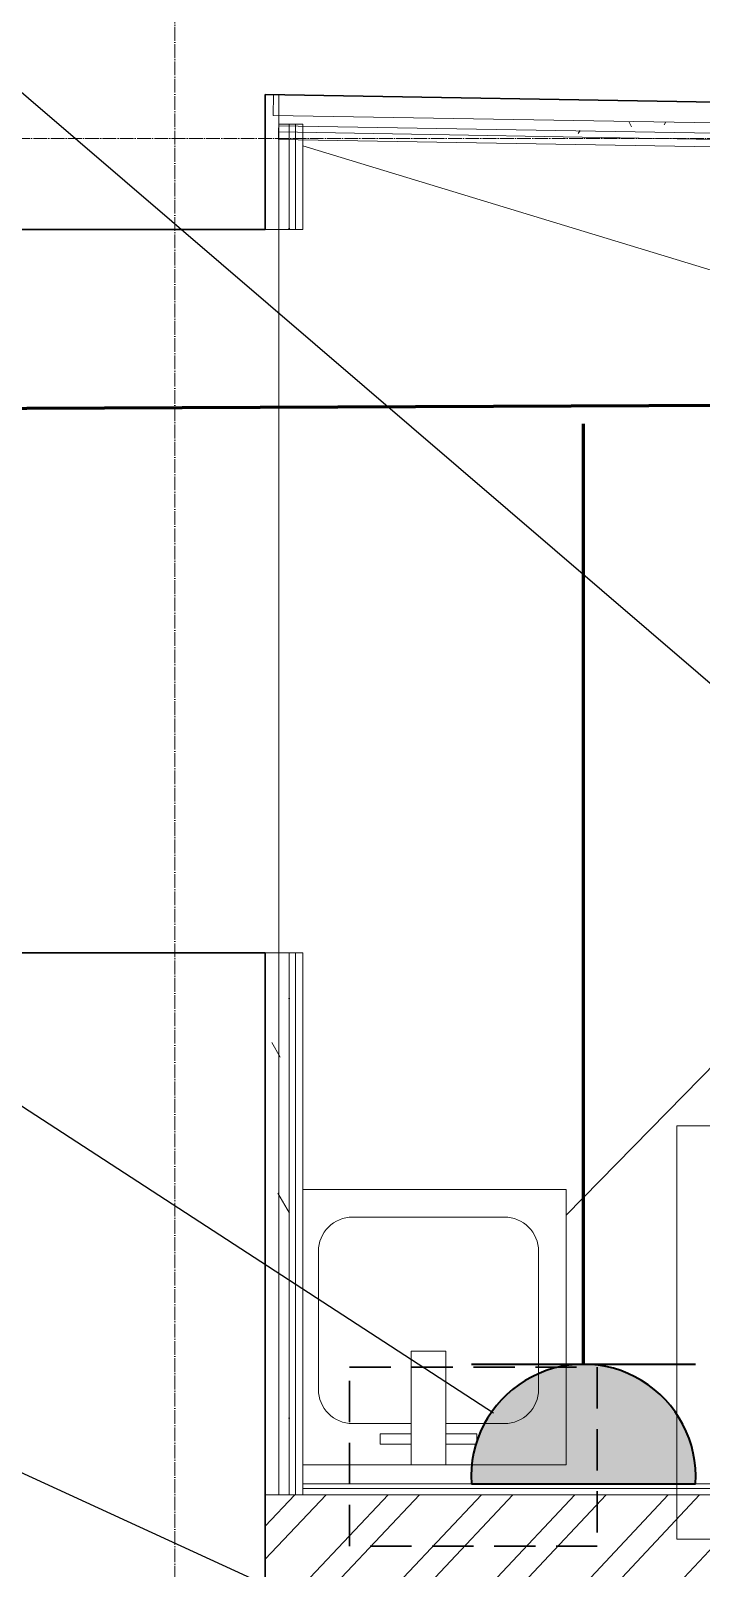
# Model space of a CAD drawing. Header units: millimetres. Extents: x -32 to 417638015, y -35 to 175284279.
# Drawn here: x 416313396 to 416314370, y 175266169 to 175268401 of the extents above; entities that cross this region are included whole.
import ezdxf
from ezdxf.enums import TextEntityAlignment as Align

# ---------------------------------------------------------------- set-up
doc = ezdxf.new("R2010")
doc.units = ezdxf.units.MM
doc.linetypes.add('ADSK_Линия сетки', pattern=[25, 20, -2.5, 0, -2.5])
doc.linetypes.add('ADSK_Штрих_ш3 п1_5', pattern=[4.5, 3, -1.5])
for name, color, linetype, lineweight in [('.', 7, 'Continuous', 40), ('_ЭМ_гофра', 5, 'Continuous', 60), ('_ЭМ_ТХ_пищеблок', 7, 'Continuous', 30), ('Атрибут', 7, 'Continuous', 5), ('Оборудование', 7, 'Continuous', 18), ('Оси', 253, 'Continuous', 9), ('Перекрытие', 7, 'Continuous', 18), ('Сантехника', 7, 'Continuous', 18), ('Стены внутренние', 7, 'Continuous', 18), ('Стены несущие', 7, 'Continuous', 30), ('Стены отделка', 7, 'Continuous', 30), ('Стены штриховка', 7, 'Continuous', 9), ('ШТРИХОВКА', 252, 'Continuous', 15), ('ЭМ', 5, 'Continuous', 40), ('ЭО', 94, 'Continuous', 30)]:
    doc.layers.add(name, color=color, linetype=linetype, lineweight=lineweight)
doc.layers.add('PDF __ЭМ_Надписи', color=7, linetype='Continuous')
doc.layers.add('ЭОМ_Лотки рабочие', color=5, linetype='Continuous')
doc.styles.add('ISOCPEUR', font='isocpeur.ttf', dxfattribs={"width": 0.85, "height": 274.9999999999997})
pattern_1 = [(0, (557.2005734382547, 188.9018102923583), (406.4, 101.6), [33.528, -271.272, 33.528, -271.272, -1625.6]), (0, (557.2005734382547, 188.9018102923583), (406.4, 101.6), [-609.6, 33.528, -576.072, 33.528, -271.272, -711.2]), (0, (557.2005734382547, 188.9018102923583), (406.4, 101.6), [-1524, 33.528, -169.672, 33.528, -474.472]), (120, (709.6005734382488, 239.7018102923575), (-291.1881810244989, 301.1527240979959), [33.52799999999996, -271.2719999999997, 33.52799999999996, -271.2719999999997, -1625.599999999999]), (120, (709.6005734382488, 239.7018102923575), (-291.1881810244989, 301.1527240979959), [-609.5999999999995, 33.52799999999996, -576.0719999999994, 33.52799999999996, -271.2719999999997, -711.1999999999995]), (120, (709.6005734382488, 239.7018102923575), (-291.1881810244989, 301.1527240979959), [-1523.999999999999, 33.52799999999996, -169.6719999999999, 33.52799999999996, -474.4719999999997]), (240, (760.4005734382372, 442.9018102923583), (-115.2118189755009, -402.7527240979958), [33.528, -271.272, 33.528, -271.272, -1625.6]), (240, (760.4005734382372, 442.9018102923583), (-115.2118189755009, -402.7527240979958), [-609.6, 33.528, -576.072, 33.528, -271.272, -711.2]), (240, (760.4005734382372, 442.9018102923583), (-115.2118189755009, -402.7527240979958), [-1524, 33.528, -169.672, 33.528, -474.472])]

# ---------------------------------------------------------------- blocks, each defined once
blk = doc.blocks.new('_ЭМ_ТХ_Пищеблок')
at = {"layer": 'Оборудование', "color": 8, "linetype": 'ADSK_Штрих_ш3 п1_5', "lineweight": 30, "ltscale": 20}
for p, q in [((55603.98142207105, 36656.42466372368), (55603.98142207105, 36916.42466372368)), ((55603.98142207105, 36916.42466372368), (55963.98142207105, 36916.42466372368)), ((55963.98142207105, 36916.42466372368), (55963.98142207105, 36656.42466372368)), ((55963.98142207105, 36656.42466372368), (55603.98142207105, 36656.42466372368))]:
    blk.add_line(p, q, dxfattribs=at)
at = {"layer": 'Оборудование', "color": 8}
blk.add_lwpolyline([(56079.54569158069, 37266.90521331184), (56079.54569158069, 36666.90521331184), (57079.54569158069, 36666.90521331184), (57079.54569158069, 37266.90521331184), (56079.54569158069, 37266.90521331184)], dxfattribs=at)
at = {"layer": 'Атрибут', "color": 8, "style": 'ISOCPEUR', "width": 0.85}
blk.add_attdef('№_ПОЗИЦИИ', text='', height=150, rotation=90, dxfattribs=at).set_placement((58331.67525722168, 39155.16258932042), align=Align.MIDDLE_CENTER)
blk = doc.blocks.new('ТХ пищеблок....')
at = {"layer": 'Оборудование', "color": 8, "linetype": 'ADSK_Штрих_ш3 п1_5', "lineweight": 30, "ltscale": 20}
for p, q in [((2938.689773314167, 21324.28200531763), (2938.689773314167, 21584.28200531763)), ((2938.689773314167, 21584.28200531763), (3298.689773314167, 21584.28200531763)), ((3298.689773314167, 21584.28200531763), (3298.689773314167, 21324.28200531763)), ((3298.689773314167, 21324.28200531763), (2938.689773314167, 21324.28200531763))]:
    blk.add_line(p, q, dxfattribs=at)
at = {"layer": 'Оборудование', "color": 8}
blk.add_lwpolyline([(3414.254042823799, 21934.76255490578), (3414.254042823799, 21334.76255490578), (4414.254042823799, 21334.76255490578), (4414.254042823799, 21934.76255490578), (3414.254042823799, 21934.76255490578)], dxfattribs=at)
blk = doc.blocks.new('1 этаж')
at = {"layer": 'Стены внутренние', "lineweight": 9}
h = blk.add_hatch(dxfattribs=at)
h.set_pattern_fill('FP_12', color=8, style=0, pattern_type=2)
h.set_pattern_definition(pattern_1)
h.paths.add_polyline_path([(51843.63114766552, 36713.80736771814), (51843.82744670555, 36728.80619294335), (49558.08537243761, 36767.4654484433), (49558.08537243845, 36752.46330316947), (51809.29923350876, 36714.38803088924)])
h = blk.add_hatch(dxfattribs=at)
h.set_pattern_fill('FP_12', color=8, style=0, pattern_type=2)
h.set_pattern_definition(pattern_1)
h.paths.add_polyline_path([(49558.08537243845, 34694.6817069247), (49565.58537243848, 34694.68170692472), (49565.58537243848, 34701.08170692476), (49573.08537243842, 34701.08170692476), (49573.08537243842, 35551.90181029224), (49558.08537243845, 35551.90181029224), (49558.08537243845, 34701.08170692476)])
h.paths.add_polyline_path([(49573.08537243842, 36601.90181029224), (49573.08537243842, 36732.20674452448), (49558.08537243845, 36732.46044280435), (49558.08537243845, 36601.90181029233)])
at = {"layer": 'Стены штриховка'}
h = blk.add_hatch(dxfattribs=at)
h.set_pattern_fill('ANSI32', color=8, scale=10)
h.set_pattern_definition([(45, (-31496.66335460375, 188.9018102923583), (-67.35192090801866, 67.35192090801866), []), (45, (-31451.76205460375, 188.9018102923583), (-67.35192090801866, 67.35192090801866), [])])
h.paths.add_polyline_path([(52009.72744670551, 36756.00458051563), (51889.72744670551, 36758.03416675469), (51889.72744670551, 33327.30453593125), (52009.72744670551, 33327.30453593125)])
h.paths.add_polyline_path([(51889.72744670551, 34752.83762857817), (51882.77834950708, 34765.18170692473), (49538.08537243839, 34765.18170692473), (49538.08537243839, 34645.18170692473), (51889.72744670551, 34645.18170692473)])
h.paths.add_polyline_path([(51889.72744670551, 34495.1817069247), (49538.08537243839, 34495.18170692475), (49538.08537243839, 34375.1817069247), (51889.72744670551, 34375.1817069247)])
at = {"layer": 'Оси', "color": 8, "linetype": 'ADSK_Линия сетки'}
for p, q in [((49406.76592647671, -4162.595295516368), (49406.76592647678, 44411.90026894388)), ((-9557.527964694336, 36733.90181029197), (56672.20057343828, 36733.90181029175))]:
    blk.add_line(p, q, dxfattribs=at)
at = {"layer": 'Перекрытие', "color": 8}
for p, q in [((49593.08537243836, 36723.25805822364), (50946.64802884997, 36311.62990612257)), ((49558.08537243839, 35551.9018102922), (49558.08537243839, 36601.9018102922)), ((50946.64802884997, 36161.62990612257), (49975.50183211884, 35171.12228041035))]:
    blk.add_line(p, q, dxfattribs=at)
at = {"layer": 'Сантехника', "color": 8}
for p, q in [((49975.50183211884, 35208.31624732541), (49593.08537243836, 35208.31624732541)), ((49593.08537243836, 35208.31624732541), (49975.50183211884, 35208.31624732541)), ((49975.50183211884, 34808.31624732541), (49975.50183211884, 35208.31624732541)), ((49975.50183211884, 35208.31624732541), (49975.50183211884, 34808.31624732541)), ((49665.50257012574, 35168.3169859989), (49885.50183211885, 35168.3169859989)), ((49615.50257012574, 34918.31550865604), (49615.50257012574, 35118.3169859989)), ((49935.50183211884, 35118.31698599891), (49935.50183211884, 34918.31550865605)), ((49750.50177951143, 34973.32916280047), (49750.50177951143, 34808.31624732541)), ((49800.5018847262, 34973.32916280047), (49750.50177951143, 34973.32916280047)), ((49800.5018847262, 34808.31624732541), (49800.5018847262, 34973.32916280047)), ((49750.50177951143, 34868.31550865604), (49665.50257012574, 34868.31550865604)), ((49885.50183211883, 34868.31550865604), (49800.5018847262, 34868.31550865604)), ((49705.50177951143, 34853.31625296474), (49705.50177951143, 34838.31625801227)), ((49750.50177951143, 34853.31625296474), (49705.50177951143, 34853.31625296474)), ((49800.5018847262, 34853.31624168491), (49845.50183211884, 34853.31624168491)), ((49845.50183211884, 34853.31624168491), (49845.50183211884, 34838.31622476196)), ((49705.50177951143, 34838.31625801227), (49750.50177951143, 34838.31625801227)), ((49845.50183211884, 34838.31622476196), (49800.5018847262, 34838.31622476196)), ((49593.08537243836, 34808.31624732541), (49975.50183211884, 34808.31624732541)), ((49975.50183211884, 34808.31624732541), (49593.08537243836, 34808.31624732541))]:
    blk.add_line(p, q, dxfattribs=at)
for centre, radius, start, end in [((49665.50257012574, 35118.3169859989), 49.99999999999994, 90, 180), ((49885.50183211885, 35118.31698599891), 49.99999999999496, 0, 90), ((49665.50257012574, 34918.31550865604), 50.00000000000004, 180, 270), ((49885.50183211883, 34918.31550865605), 50.00000000000545, 270, 0)]:
    blk.add_arc(centre, radius, start, end, dxfattribs=at)
at = {"layer": 'Стены несущие', "color": 8}
for p, q in [((49538.08537243839, 36797.80800336423), (49538.08537243839, 36601.90181029221)), ((49538.08537243839, 36797.80800336423), (53497.85463561036, 36730.83555997742)), ((49028.08537243842, 36601.90181029221), (49538.08537243839, 36601.90181029221)), ((49538.08537243839, 35551.90181029221), (49028.08537243842, 35551.90181029221)), ((49538.08537243839, 31143.90181029219), (49538.08537243839, 35551.90181029221))]:
    blk.add_line(p, q, dxfattribs=at)
at = {"layer": 'Стены отделка', "color": 8, "lineweight": 9}
for p, q in [((49558.08537243839, 36797.80800336423), (49538.08537243839, 36797.80800336423)), ((49550.22279274464, 36797.60272052049), (49549.71546874146, 36767.60701045462)), ((53058.79202606477, 36738.26152189747), (49550.22279274464, 36797.60272052049)), ((49558.08537243839, 36754.68170692473), (49558.08537243839, 36797.80800336423)), ((49549.71546874146, 36767.60701045462), (51889.72744670551, 36728.02987620687)), ((49558.08537243839, 36767.46544844325), (49557.49349443469, 36732.4704533664)), ((49593.08537243836, 36754.68170692473), (49558.08537243839, 36754.68170692473)), ((49593.08537243836, 36601.90181029221), (49593.08537243836, 36754.68170692473)), ((49557.49349443469, 36732.4704533664), (51873.82744670555, 36693.29379074466)), ((49538.08537243839, 36601.90181029221), (49593.08537243836, 36601.90181029221)), ((49593.08537243836, 35551.90181029221), (49538.08537243839, 35551.90181029221)), ((49593.08537243836, 34765.18170692473), (49593.08537243836, 35551.90181029221)), ((51873.82744670552, 34781.08170692471), (49593.08537243836, 34781.08170692471)), ((51889.72744670551, 34765.18170692473), (49538.08537243839, 34765.18170692473))]:
    blk.add_line(p, q, dxfattribs=at)
at = {"layer": 'Стены штриховка', "color": 8}
for p, q in [((49557.67951323587, 36743.46888039059), (51873.82744670555, 36704.29536394549)), ((49557.83171043685, 36752.46759341033), (51873.82744670555, 36713.29665110973)), ((49558.08537243839, 36601.90181029221), (49558.08537243839, 36754.68170692473)), ((49573.08537243836, 36601.90181029221), (49573.08537243836, 36754.6817069247)), ((49582.08537243839, 36601.90181029221), (49582.08537243839, 36754.6817069247)), ((49558.08537243842, 34765.18170692473), (49558.08537243839, 35551.90181029221)), ((49573.08537243836, 34765.18170692473), (49573.08537243836, 35551.90181029221)), ((49582.08537243842, 34765.18170692473), (49582.08537243839, 35551.90181029221)), ((51873.82744670549, 34774.18170692468), (49593.08537243836, 34774.18170692475))]:
    blk.add_line(p, q, dxfattribs=at)
at = {"layer": 'ЭОМ_Лотки рабочие'}
blk.add_blockref('ТХ пищеблок....', (46722.0575752336, 13366.04446869802), dxfattribs=at)
blk = doc.blocks.new('Розетка IP54')
at = {"layer": '.'}
h = blk.add_hatch(color=5, dxfattribs=at)
h.dxf.hatch_style = 1
h.paths.add_polyline_path([(551667.0757685276, -101006.4904762172), (551667.0757685277, -101180.0264936571), (551829.8079254188, -101180.0264936572, 0.4331552738982196)])
h.paths.add_polyline_path([(551667.0757685276, -101006.4904762172, 0.4331552738983379), (551504.3436116363, -101180.0264936571), (551667.0757685277, -101180.0264936571)])
at = {"layer": 'ЭМ', "color": 5}
for p, q in [((551667.0757685257, -101006.4904762172), (551667.0757685276, -100854.0732687484)), ((551504.343611646, -101006.4904762159), (551829.8079254286, -101006.4904762159)), ((551504.3436116365, -101180.0264936571), (551829.8079254188, -101180.0264936572))]:
    blk.add_line(p, q, dxfattribs=at)
blk.add_arc((551667.0757685276, -101169.5589419752), 163.0684657580474, 356.3195877734439, 183.6804122265561, dxfattribs=at)

msp = doc.modelspace()

# ---------------------------------------------------------------- linework, layer by layer
at = {"layer": '_ЭМ_гофра', "linetype": 'ByBlock'}
for points in [[(416312598.8864031, 175267849.9643241), (416315875.2011529, 175267864.0493917)], [(416314198.6833928, 175266465.2808752), (416314198.6833928, 175267830.2583856)]]:
    msp.add_lwpolyline(points, dxfattribs=at)
at = {"layer": 'PDF __ЭМ_Надписи', "lineweight": 25}
for points in [[(416315543.1232762, 175266458.3808752), (416307916.9190088, 175272998.5953424), (416304432.9067394, 175272998.5953424)], [(416314067.8548627, 175266394.0252305), (416308031.1580265, 175270318.3015048), (416303382.9861288, 175270318.3015048)], [(416314334.961778, 175265869.9448577), (416307057.501553, 175269213.3866522), (416304627.5829107, 175269213.3866522)]]:
    msp.add_lwpolyline(points, dxfattribs=at)

# ---------------------------------------------------------------- block references
at = {"layer": '_ЭМ_ТХ_пищеблок', "lineweight": 50}
msp.add_blockref('_ЭМ_ТХ_Пищеблок', (416258254.8670169, 175229544.5649611), dxfattribs=at)
at = {"layer": 'ШТРИХОВКА'}
msp.add_blockref('1 этаж', (416264198.1010904, 175231510.6631508), dxfattribs=at)
at = {"layer": 'ЭО'}
msp.add_blockref('Розетка IP54', (415762531.6076242, 175367471.7713514), dxfattribs=at)

doc.saveas('drawing.dxf')
